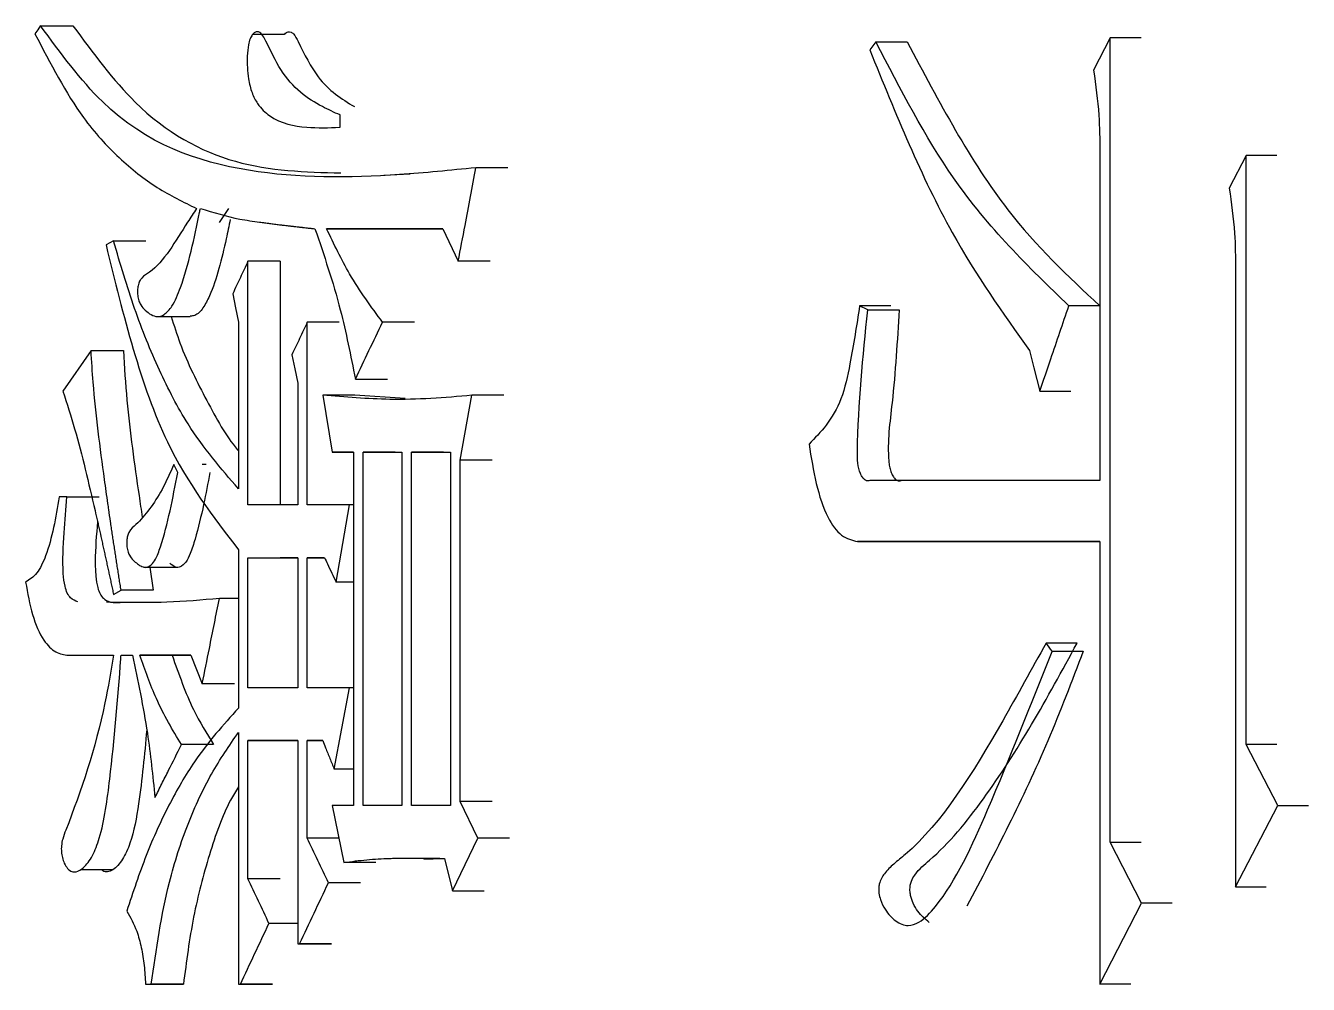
# Model space of a CAD drawing. Header units: millimetres. Extents: x 2160 to 4596, y 811 to 2534.
# Drawn here: x 3254.397 to 3257.812, y 1501.03 to 1503.583 of the extents above; entities that cross this region are included whole.
import ezdxf

# ---------------------------------------------------------------- set-up
doc = ezdxf.new("R2010")
doc.units = ezdxf.units.MM

msp = doc.modelspace()

# ---------------------------------------------------------------- linework, layer by layer
at = {"color": 7, "linetype": 'Continuous', "lineweight": 25}
for p, q in [((3254.4365, 1503.5825), (3254.5227, 1503.5825)), ((3255.0865, 1503.5589), (3255.0005, 1503.5589)), ((3256.661, 1503.5394), (3256.6447, 1503.5178)), ((3256.661, 1503.5394), (3256.7443, 1503.5394)), ((3257.285, 1503.5502), (3257.2408, 1503.4637)), ((3257.285, 1501.4084), (3257.285, 1503.5502)), ((3257.3672, 1503.5502), (3257.285, 1503.5502)), ((3255.234, 1503.3122), (3255.234, 1503.3447)), ((3255.1859, 1503.3104), (3255.1865, 1503.3104)), ((3257.2573, 1503.2474), (3257.2573, 1502.3711)), ((3257.6468, 1503.2365), (3257.602, 1503.15)), ((3257.7285, 1503.2365), (3257.6468, 1503.2365)), ((3255.6804, 1503.2041), (3255.5957, 1503.2041)), ((3255.3505, 1503.1842), (3255.4204, 1503.1884)), ((3254.9128, 1503.058), (3254.9378, 1503.0959)), ((3255.1981, 1503.0418), (3255.5074, 1503.0418)), ((3255.2833, 1503.0418), (3255.1981, 1503.0418)), ((3255.5074, 1503.0418), (3255.2833, 1503.0418)), ((3255.5074, 1503.0418), (3255.5489, 1502.9553)), ((3254.6309, 1503.0093), (3254.6109, 1502.9985)), ((3254.9889, 1502.3062), (3254.9889, 1502.9552)), ((3255.0744, 1502.9552), (3255.0744, 1502.3062)), ((3255.6336, 1502.9553), (3255.5489, 1502.9553)), ((3256.6393, 1502.8255), (3256.6177, 1502.8363)), ((3256.6393, 1502.8255), (3256.7226, 1502.8255)), ((3257.2572, 1502.8363), (3257.1746, 1502.8363)), ((3254.7488, 1502.808), (3254.8352, 1502.808)), ((3254.9635, 1502.793), (3254.9635, 1502.3495)), ((3255.1469, 1502.3062), (3255.1469, 1502.793)), ((3255.2321, 1502.793), (3255.1469, 1502.793)), ((3254.5709, 1502.7173), (3254.4962, 1502.6091)), ((3254.5709, 1502.7173), (3254.657, 1502.7173)), ((3255.1213, 1502.6307), (3255.1213, 1502.3062)), ((3255.275, 1502.6415), (3255.3601, 1502.6415)), ((3255.1878, 1502.5983), (3255.2134, 1502.4468)), ((3255.273, 1502.5983), (3255.1878, 1502.5983)), ((3255.4074, 1502.5901), (3255.273, 1502.5983)), ((3255.5541, 1502.4252), (3255.5853, 1502.5983)), ((3255.67, 1502.5983), (3255.5853, 1502.5983)), ((3257.0975, 1502.6091), (3257.18, 1502.6091)), ((3255.2134, 1502.4468), (3255.2699, 1502.4468)), ((3255.2699, 1502.4468), (3255.2134, 1502.4468)), ((3255.2699, 1502.4468), (3255.2699, 1501.5057)), ((3255.2956, 1502.4468), (3255.3987, 1502.4468)), ((3255.2956, 1501.5057), (3255.2956, 1502.4468)), ((3255.3807, 1502.4468), (3255.2956, 1502.4468)), ((3255.3807, 1502.4468), (3255.3987, 1502.4468)), ((3255.3987, 1502.4468), (3255.3987, 1501.5057)), ((3255.4245, 1502.4468), (3255.5281, 1502.4468)), ((3255.4245, 1501.5057), (3255.4245, 1502.4468)), ((3255.5094, 1502.4468), (3255.4245, 1502.4468)), ((3255.5094, 1502.4468), (3255.5281, 1502.4468)), ((3255.5281, 1502.4468), (3255.5281, 1501.5057)), ((3254.8017, 1502.3927), (3254.7916, 1502.4143)), ((3254.8773, 1502.4143), (3254.8673, 1502.4143)), ((3255.5541, 1501.5166), (3255.5541, 1502.4252)), ((3255.6388, 1502.4252), (3255.5541, 1502.4252)), ((3257.2573, 1502.3711), (3256.6447, 1502.3711)), ((3256.728, 1502.3711), (3256.6447, 1502.3711)), ((3254.5061, 1502.3278), (3254.4862, 1502.3278)), ((3254.5061, 1502.3278), (3254.5922, 1502.3278)), ((3255.1213, 1502.3062), (3254.9889, 1502.3062)), ((3255.2596, 1502.3062), (3255.1469, 1502.3062)), ((3255.2699, 1502.3062), (3255.2596, 1502.3062)), ((3256.6122, 1502.2089), (3257.2573, 1502.2089)), ((3256.6956, 1502.2089), (3256.6122, 1502.2089)), ((3257.2573, 1502.2089), (3256.6956, 1502.2089)), ((3257.2573, 1502.2089), (3257.2573, 1501.0298)), ((3254.9635, 1502.1872), (3254.9635, 1501.7653)), ((3254.7113, 1502.1404), (3254.7976, 1502.1404)), ((3254.7274, 1502.1404), (3254.7368, 1502.079)), ((3254.9889, 1502.1656), (3255.1213, 1502.1656)), ((3254.9889, 1501.8194), (3254.9889, 1502.1656)), ((3254.9889, 1502.1656), (3255.0744, 1502.1656)), ((3255.1213, 1502.1656), (3255.0744, 1502.1656)), ((3255.1213, 1502.1656), (3255.1213, 1501.8194)), ((3255.1469, 1502.1656), (3255.1929, 1502.1656)), ((3255.1469, 1501.8194), (3255.1469, 1502.1656)), ((3255.1929, 1502.1656), (3255.1469, 1502.1656)), ((3254.6309, 1502.0682), (3254.6509, 1502.079)), ((3254.7368, 1502.079), (3254.6509, 1502.079)), ((3255.2699, 1502.1007), (3255.2237, 1502.1007)), ((3254.6978, 1502.0468), (3254.6343, 1502.0468)), ((3254.9635, 1502.0574), (3254.9128, 1502.0574)), ((3257.1967, 1501.9384), (3257.114, 1501.9384)), ((3254.5111, 1501.906), (3254.6309, 1501.906)), ((3254.5111, 1501.906), (3254.5972, 1501.906)), ((3254.6509, 1501.906), (3254.681, 1501.906)), ((3254.6509, 1501.906), (3254.681, 1501.906)), ((3254.7011, 1501.906), (3254.837, 1501.906)), ((3254.7869, 1501.906), (3254.7011, 1501.906)), ((3254.837, 1501.906), (3254.7869, 1501.906)), ((3254.837, 1501.906), (3254.8673, 1501.8302)), ((3257.1305, 1501.9168), (3257.2132, 1501.9168)), ((3254.9529, 1501.8302), (3254.8673, 1501.8302)), ((3255.1213, 1501.8194), (3254.9889, 1501.8194)), ((3255.2596, 1501.8194), (3255.1469, 1501.8194)), ((3255.2699, 1501.8194), (3255.2596, 1501.8194)), ((3254.9635, 1501.7004), (3254.9635, 1501.0298)), ((3254.9889, 1501.6788), (3255.1213, 1501.6788)), ((3254.9889, 1501.311), (3254.9889, 1501.6788)), ((3255.0744, 1501.6788), (3254.9889, 1501.6788)), ((3255.1213, 1501.6788), (3255.0744, 1501.6788)), ((3255.1213, 1501.6788), (3255.1213, 1501.1379)), ((3255.1469, 1501.6788), (3255.1878, 1501.6788)), ((3255.1469, 1501.4192), (3255.1469, 1501.6788)), ((3255.1878, 1501.6788), (3255.1469, 1501.6788)), ((3257.7309, 1501.5058), (3257.6468, 1501.668)), ((3257.7285, 1501.668), (3257.6468, 1501.668)), ((3255.2699, 1501.6031), (3255.2186, 1501.6031)), ((3255.2134, 1501.5057), (3255.2442, 1501.3543)), ((3255.2699, 1501.5057), (3255.2134, 1501.5057)), ((3255.3987, 1501.5057), (3255.2956, 1501.5057)), ((3255.5281, 1501.5057), (3255.4245, 1501.5057)), ((3255.6009, 1501.4192), (3255.5541, 1501.5166)), ((3255.6388, 1501.5166), (3255.5541, 1501.5166)), ((3257.6188, 1501.2894), (3257.7309, 1501.5058)), ((3257.7309, 1501.5058), (3257.8125, 1501.5058)), ((3255.231, 1501.4192), (3255.1469, 1501.4192)), ((3255.5333, 1501.2786), (3255.6009, 1501.4192)), ((3255.6856, 1501.4192), (3255.6009, 1501.4192)), ((3257.3681, 1501.2461), (3257.285, 1501.4084)), ((3257.285, 1501.4084), (3257.3672, 1501.4084)), ((3255.3293, 1501.3543), (3255.2442, 1501.3543)), ((3255.5126, 1501.3651), (3255.5333, 1501.2786)), ((3254.5431, 1501.3353), (3254.6297, 1501.3354)), ((3255.0743, 1501.311), (3254.9889, 1501.311)), ((3255.2884, 1501.3002), (3255.2032, 1501.3002)), ((3257.6188, 1501.2894), (3257.7005, 1501.2894)), ((3255.5333, 1501.2786), (3255.6181, 1501.2786)), ((3257.2573, 1501.0298), (3257.3681, 1501.2461)), ((3257.4502, 1501.2461), (3257.3681, 1501.2461)), ((3255.1213, 1501.192), (3255.0448, 1501.192)), ((3255.1213, 1501.1379), (3255.1264, 1501.1379)), ((3255.1213, 1501.1379), (3255.2066, 1501.1379)), ((3255.2117, 1501.1379), (3255.1264, 1501.1379)), ((3255.2066, 1501.1379), (3255.2117, 1501.1379)), ((3254.7161, 1501.0298), (3254.7312, 1501.0298)), ((3254.7161, 1501.0298), (3254.8019, 1501.0298)), ((3254.9635, 1501.0298), (3254.9686, 1501.0298)), ((3254.9635, 1501.0298), (3255.049, 1501.0298)), ((3255.0541, 1501.0298), (3254.9686, 1501.0298)), ((3255.049, 1501.0298), (3255.0541, 1501.0298)), ((3257.3396, 1501.0298), (3257.2573, 1501.0298))]:
    msp.add_line(p, q, dxfattribs=at)
at = {"color": 7, "linetype": 'Continuous', "lineweight": 25, "flags": 128}
for points in [[(3254.4365, 1503.5826), (3254.4291, 1503.5718), (3254.4217, 1503.561)], [(3257.6468, 1501.668), (3257.6468, 1502.215), (3257.6468, 1503.2365)], [(3254.6309, 1503.0093), (3254.6663, 1503.0093), (3254.6916, 1503.0093), (3254.7169, 1503.0093)], [(3255.0744, 1502.9552), (3255.053, 1502.9552), (3255.0316, 1502.9552), (3255.0103, 1502.9552), (3254.9889, 1502.9552)], [(3257.6188, 1502.9337), (3257.6188, 1502.3867), (3257.6188, 1501.2894)], [(3254.9483, 1502.8687), (3254.9559, 1502.8308), (3254.9635, 1502.793)], [(3256.7008, 1502.8363), (3256.6672, 1502.8363), (3256.6424, 1502.8363), (3256.6177, 1502.8363)], [(3255.4321, 1502.793), (3255.4107, 1502.793), (3255.3892, 1502.793), (3255.3471, 1502.793)], [(3255.106, 1502.7064), (3255.1137, 1502.6686), (3255.1213, 1502.6307)], [(3257.07, 1502.7173), (3257.0816, 1502.6718), (3257.0895, 1502.6404), (3257.0975, 1502.6091)], [(3255.2237, 1502.1007), (3255.2416, 1502.2034), (3255.2596, 1502.3062)], [(3257.1305, 1501.9168), (3257.1263, 1501.9223), (3257.1201, 1501.9303), (3257.114, 1501.9384)], [(3255.2186, 1501.6031), (3255.2391, 1501.7113), (3255.2596, 1501.8194)], [(3254.817, 1501.0298), (3254.7884, 1501.0298), (3254.7598, 1501.0298), (3254.7312, 1501.0298)], [(3254.8019, 1501.0298), (3254.8071, 1501.0298), (3254.8104, 1501.0298), (3254.8137, 1501.0298), (3254.817, 1501.0298)]]:
    msp.add_lwpolyline(points, dxfattribs=at)
at = {"color": 7, "linetype": 'Continuous', "lineweight": 25}
for points, knots in [([(3255.5957, 1503.2041), (3255.5278, 1503.1974), (3255.3242, 1503.1771), (3254.9893, 1503.1745), (3254.6523, 1503.288), (3254.4899, 1503.5096), (3254.4365, 1503.5825)], [0, 0, 0, 0, 0.166223, 0.498407, 0.834985, 1, 1, 1, 1]), ([(3254.5227, 1503.5825), (3254.5765, 1503.5095), (3254.7063, 1503.3333), (3254.9534, 1503.1976), (3255.1419, 1503.1928), (3255.2359, 1503.1904)], [0, 0, 0, 0, 0.261969, 0.631985, 1, 1, 1, 1]), ([(3254.4217, 1503.561), (3254.4627, 1503.4818), (3254.5298, 1503.352), (3254.6446, 1503.2277), (3254.746, 1503.1471), (3254.8168, 1503.1129), (3254.8521, 1503.0959)], [0, 0, 0, 0, 0.345608, 0.56562, 0.783503, 1, 1, 1, 1]), ([(3255.234, 1503.3447), (3255.2183, 1503.3517), (3255.1632, 1503.3764), (3255.0893, 1503.4293), (3255.0471, 1503.5204), (3255.0293, 1503.5551), (3255.0215, 1503.5645), (3255.0138, 1503.5672), (3255.0067, 1503.565), (3255, 1503.5584), (3254.994, 1503.5473), (3254.9888, 1503.5281), (3254.9859, 1503.4916), (3254.9883, 1503.4469), (3254.9985, 1503.4027), (3255.0176, 1503.3673), (3255.0654, 1503.3231), (3255.1412, 1503.3095), (3255.2041, 1503.3105), (3255.2337, 1503.3122), (3255.234, 1503.3122)], [0, 0, 0, 0, 0.0801741, 0.2833022, 0.3768882, 0.3951622, 0.4106034, 0.4221834, 0.4337475, 0.4459485, 0.4596218, 0.4747566, 0.5015385, 0.5546435, 0.5898789, 0.6251459, 0.6851674, 0.8527528, 0.9985461, 1, 1, 1, 1]), ([(3255.0866, 1503.5587), (3255.0868, 1503.5591), (3255.0893, 1503.5633), (3255.0953, 1503.5666), (3255.1033, 1503.5666), (3255.1131, 1503.5586), (3255.1355, 1503.514), (3255.1807, 1503.4233), (3255.2382, 1503.3879), (3255.2722, 1503.3669)], [0, 0, 0, 0, 0.004285, 0.044915, 0.081169, 0.11319, 0.188589, 0.519994, 1, 1, 1, 1]), ([(3257.1746, 1502.8364), (3257.0675, 1502.94), (3256.8745, 1503.1269), (3256.7267, 1503.4123), (3256.661, 1503.5394)], [0, 0, 0, 0, 0.554743, 1, 1, 1, 1]), ([(3256.7443, 1503.5394), (3256.8289, 1503.3796), (3256.9786, 1503.0967), (3257.1727, 1502.9153), (3257.2572, 1502.8364)], [0, 0, 0, 0, 0.564819, 1, 1, 1, 1]), ([(3256.6447, 1503.5178), (3256.7135, 1503.3483), (3256.8352, 1503.0478), (3256.9988, 1502.8177), (3257.07, 1502.7173)], [0, 0, 0, 0, 0.564156, 1, 1, 1, 1]), ([(3257.2408, 1503.4637), (3257.2463, 1503.4239), (3257.2561, 1503.3528), (3257.257, 1503.2796), (3257.2573, 1503.2474)], [0, 0, 0, 0, 0.558835, 1, 1, 1, 1]), ([(3255.5489, 1502.9553), (3255.5549, 1502.987), (3255.5657, 1503.0443), (3255.5813, 1503.1273), (3255.5909, 1503.1785), (3255.5957, 1503.2041)], [0, 0, 0, 0, 0.382595, 0.691297, 1, 1, 1, 1]), ([(3257.602, 1503.15), (3257.6076, 1503.1102), (3257.6175, 1503.0391), (3257.6184, 1502.9659), (3257.6188, 1502.9337)], [0, 0, 0, 0, 0.558835, 1, 1, 1, 1]), ([(3254.8521, 1503.0959), (3254.8441, 1503.0837), (3254.8038, 1503.023), (3254.7591, 1502.9435), (3254.7102, 1502.916), (3254.7, 1502.9027), (3254.6961, 1502.8909), (3254.6944, 1502.8774), (3254.695, 1502.8634), (3254.6979, 1502.8497), (3254.7046, 1502.8354), (3254.7209, 1502.8186), (3254.7425, 1502.8044), (3254.7678, 1502.8123), (3254.7904, 1502.8378), (3254.8271, 1502.9257), (3254.8464, 1503.02), (3254.8615, 1503.0923), (3254.8622, 1503.0959)], [0, 0, 0, 0, 0.066061, 0.330698, 0.377872, 0.393648, 0.409584, 0.423627, 0.439084, 0.455682, 0.472085, 0.502894, 0.574478, 0.61493, 0.665656, 0.740076, 0.987057, 1, 1, 1, 1]), ([(3254.8622, 1503.0959), (3254.8971, 1503.0851), (3254.9493, 1503.069), (3255.0067, 1503.0614), (3255.031, 1503.058), (3255.0398, 1503.0568), (3255.0464, 1503.0559), (3255.053, 1503.055), (3255.0597, 1503.0542), (3255.0652, 1503.0535), (3255.0707, 1503.0528), (3255.0752, 1503.0523), (3255.0796, 1503.0517), (3255.084, 1503.0512), (3255.0884, 1503.0507), (3255.094, 1503.05), (3255.0984, 1503.0495), (3255.1039, 1503.0489), (3255.1084, 1503.0484), (3255.1128, 1503.0479), (3255.1172, 1503.0473), (3255.1217, 1503.0468), (3255.1272, 1503.0462), (3255.1317, 1503.0457), (3255.1372, 1503.0451), (3255.1416, 1503.0446), (3255.1472, 1503.044), (3255.1516, 1503.0435), (3255.1561, 1503.043), (3255.1609, 1503.0425), (3255.1647, 1503.0421), (3255.1673, 1503.0418)], [0, 0, 0, 0, 0.346641, 0.519778, 0.56306, 0.584702, 0.606343, 0.627984, 0.649625, 0.671267, 0.682087, 0.703729, 0.714549, 0.72537, 0.747011, 0.757832, 0.779473, 0.790294, 0.811935, 0.822756, 0.833576, 0.855218, 0.866038, 0.887679, 0.8985, 0.920141, 0.930962, 0.952603, 0.963424, 0.974244, 1, 1, 1, 1]), ([(3254.9417, 1503.0664), (3254.9381, 1503.0493), (3254.9234, 1502.9783), (3254.9023, 1502.8929), (3254.8698, 1502.8295), (3254.8513, 1502.81), (3254.8392, 1502.8094), (3254.8351, 1502.8092)], [0, 0, 0, 0, 0.158992, 0.663262, 0.79699, 0.931822, 1, 1, 1, 1]), ([(3255.1673, 1503.0418), (3255.1913, 1502.9712), (3255.2343, 1502.8446), (3255.2625, 1502.7038), (3255.275, 1502.6415)], [0, 0, 0, 0, 0.557889, 1, 1, 1, 1]), ([(3255.3471, 1502.793), (3255.317, 1502.834), (3255.2629, 1502.9076), (3255.218, 1503.0006), (3255.1981, 1503.0418)], [0, 0, 0, 0, 0.556386, 1, 1, 1, 1]), ([(3254.6109, 1502.9985), (3254.6573, 1502.8101), (3254.7388, 1502.4786), (3254.8958, 1502.275), (3254.9635, 1502.1872)], [0, 0, 0, 0, 0.568507, 1, 1, 1, 1]), ([(3254.9635, 1502.3495), (3254.9171, 1502.4031), (3254.8401, 1502.4919), (3254.7512, 1502.6634), (3254.6847, 1502.8272), (3254.6489, 1502.9484), (3254.6309, 1503.0093)], [0, 0, 0, 0, 0.333002, 0.552476, 0.774971, 1, 1, 1, 1]), ([(3254.9889, 1502.9552), (3254.9821, 1502.9408), (3254.9686, 1502.912), (3254.955, 1502.8831), (3254.9483, 1502.8687)], [0, 0, 0, 0, 0.499999, 1, 1, 1, 1]), ([(3256.6177, 1502.8363), (3256.6097, 1502.7848), (3256.5966, 1502.7003), (3256.5716, 1502.5857), (3256.53, 1502.516), (3256.4984, 1502.4842), (3256.4828, 1502.4685)], [0, 0, 0, 0, 0.34927, 0.57275, 0.788452, 1, 1, 1, 1]), ([(3256.6447, 1502.3714), (3256.6427, 1502.3708), (3256.6388, 1502.3696), (3256.6322, 1502.3721), (3256.6254, 1502.3787), (3256.6173, 1502.393), (3256.6112, 1502.4177), (3256.6129, 1502.5662), (3256.6266, 1502.701), (3256.6393, 1502.8255)], [0, 0, 0, 0, 0.021761, 0.042896, 0.073473, 0.104863, 0.166644, 0.230755, 1, 1, 1, 1]), ([(3256.7226, 1502.8255), (3256.7179, 1502.7433), (3256.7102, 1502.6099), (3256.69, 1502.4697), (3256.6969, 1502.4088), (3256.7004, 1502.3953), (3256.7056, 1502.3837), (3256.7122, 1502.3747), (3256.7186, 1502.3706), (3256.724, 1502.37), (3256.7266, 1502.3709), (3256.728, 1502.3714)], [0, 0, 0, 0, 0.5054005, 0.8211614, 0.8510597, 0.8809448, 0.911279, 0.9411526, 0.9702444, 0.9848866, 1, 1, 1, 1]), ([(3257.0975, 1502.6091), (3257.1072, 1502.6379), (3257.125, 1502.6902), (3257.1507, 1502.766), (3257.1666, 1502.8129), (3257.1746, 1502.8363)], [0, 0, 0, 0, 0.380598, 0.690299, 1, 1, 1, 1]), ([(3254.7843, 1502.808), (3254.7919, 1502.7842), (3254.8182, 1502.7018), (3254.8784, 1502.5845), (3254.9311, 1502.4879), (3254.9624, 1502.4514), (3254.9635, 1502.45)], [0, 0, 0, 0, 0.167036, 0.578659, 0.984572, 1, 1, 1, 1]), ([(3255.1469, 1502.793), (3255.1401, 1502.7786), (3255.1264, 1502.7497), (3255.1128, 1502.7209), (3255.106, 1502.7064)], [0, 0, 0, 0, 0.499999, 1, 1, 1, 1]), ([(3255.275, 1502.6415), (3255.287, 1502.6668), (3255.311, 1502.7173), (3255.3351, 1502.7678), (3255.3471, 1502.793)], [0, 0, 0, 0, 0.500003, 1, 1, 1, 1]), ([(3254.6509, 1502.079), (3254.6505, 1502.0817), (3254.6497, 1502.087), (3254.6484, 1502.0949), (3254.6472, 1502.1029), (3254.6455, 1502.1135), (3254.6439, 1502.124), (3254.6422, 1502.1346), (3254.641, 1502.1426), (3254.6394, 1502.1532), (3254.6377, 1502.1638), (3254.6361, 1502.1744), (3254.6349, 1502.1823), (3254.6333, 1502.1929), (3254.6316, 1502.2035), (3254.6296, 1502.2168), (3254.6276, 1502.2301), (3254.6252, 1502.246), (3254.6221, 1502.2673), (3254.619, 1502.2886), (3254.6136, 1502.3259), (3254.5981, 1502.4381), (3254.58, 1502.573), (3254.5727, 1502.6891), (3254.5709, 1502.7173)], [0, 0, 0, 0, 0.0126185, 0.025237, 0.0378555, 0.050474, 0.075711, 0.0883295, 0.100948, 0.1135665, 0.1388036, 0.1514221, 0.1640406, 0.1766591, 0.2018961, 0.2145146, 0.2397516, 0.2649886, 0.2902257, 0.3406999, 0.3659369, 0.4668868, 0.8709287, 1, 1, 1, 1]), ([(3254.657, 1502.7173), (3254.6598, 1502.6733), (3254.6684, 1502.5425), (3254.6892, 1502.3959), (3254.7045, 1502.2927), (3254.7073, 1502.2735)], [0, 0, 0, 0, 0.292158, 0.868127, 1, 1, 1, 1]), ([(3254.4962, 1502.6091), (3254.5068, 1502.5759), (3254.5393, 1502.4744), (3254.5667, 1502.3556), (3254.5869, 1502.2681), (3254.5911, 1502.2496), (3254.5952, 1502.2311), (3254.5989, 1502.2149), (3254.6019, 1502.201), (3254.6035, 1502.194), (3254.6055, 1502.1847), (3254.6076, 1502.1754), (3254.6096, 1502.1661), (3254.6112, 1502.1591), (3254.6132, 1502.1498), (3254.6152, 1502.1405), (3254.6172, 1502.1312), (3254.6188, 1502.1242), (3254.6208, 1502.1149), (3254.6228, 1502.1056), (3254.6248, 1502.0962), (3254.6263, 1502.0892), (3254.6284, 1502.0799), (3254.6299, 1502.0729), (3254.6309, 1502.0682)], [0, 0, 0, 0, 0.194919, 0.596792, 0.647185, 0.672381, 0.697577, 0.74797, 0.760568, 0.773166, 0.785764, 0.81096, 0.823558, 0.836156, 0.848754, 0.873951, 0.886549, 0.899147, 0.911745, 0.936941, 0.949539, 0.962137, 0.974736, 1, 1, 1, 1]), ([(3255.5853, 1502.5983), (3255.5488, 1502.595), (3255.4759, 1502.5885), (3255.3431, 1502.5855), (3255.2474, 1502.5934), (3255.1878, 1502.5983)], [0, 0, 0, 0, 0.273666, 0.547375, 1, 1, 1, 1]), ([(3256.4828, 1502.4685), (3256.4945, 1502.3971), (3256.5106, 1502.299), (3256.5681, 1502.2193), (3256.5977, 1502.2123), (3256.6122, 1502.2089)], [0, 0, 0, 0, 0.574617, 0.790317, 1, 1, 1, 1]), ([(3254.7916, 1502.4143), (3254.7814, 1502.3915), (3254.7619, 1502.3477), (3254.7274, 1502.2941), (3254.6973, 1502.259), (3254.675, 1502.2413), (3254.6677, 1502.2236), (3254.6658, 1502.2111), (3254.6659, 1502.1975), (3254.6681, 1502.1835), (3254.674, 1502.1694), (3254.687, 1502.1552), (3254.7021, 1502.1425), (3254.719, 1502.1387), (3254.7317, 1502.1463), (3254.7452, 1502.1636), (3254.7624, 1502.2129), (3254.7823, 1502.2901), (3254.7952, 1502.3583), (3254.8017, 1502.3927)], [0, 0, 0, 0, 0.1174112, 0.2245147, 0.331514, 0.3850988, 0.4015022, 0.4179419, 0.4345933, 0.4539552, 0.4734629, 0.5034573, 0.5658247, 0.597867, 0.6299027, 0.6637876, 0.7181913, 0.8580637, 1, 1, 1, 1]), ([(3254.8874, 1502.3927), (3254.8821, 1502.3643), (3254.8709, 1502.3036), (3254.853, 1502.2317), (3254.8374, 1502.1796), (3254.8241, 1502.1526), (3254.81, 1502.1405), (3254.7946, 1502.1391), (3254.7857, 1502.1468), (3254.7805, 1502.1514)], [0, 0, 0, 0, 0.252048, 0.537307, 0.665125, 0.75448, 0.84452, 0.907668, 1, 1, 1, 1]), ([(3254.4862, 1502.3278), (3254.4769, 1502.2728), (3254.464, 1502.1967), (3254.4281, 1502.1209), (3254.4072, 1502.1073), (3254.3969, 1502.1007)], [0, 0, 0, 0, 0.572071, 0.789697, 1, 1, 1, 1]), ([(3254.5356, 1502.0482), (3254.5291, 1502.0507), (3254.5189, 1502.0545), (3254.5073, 1502.0707), (3254.5, 1502.0931), (3254.4938, 1502.1478), (3254.4993, 1502.2284), (3254.5039, 1502.2961), (3254.5061, 1502.3278)], [0, 0, 0, 0, 0.12079, 0.187477, 0.254407, 0.362664, 0.701018, 1, 1, 1, 1]), ([(3254.5883, 1502.2615), (3254.5853, 1502.2264), (3254.5812, 1502.1784), (3254.5829, 1502.119), (3254.5871, 1502.0888), (3254.5946, 1502.0684), (3254.6058, 1502.0545), (3254.6273, 1502.0443), (3254.6456, 1502.0463), (3254.6579, 1502.0477)], [0, 0, 0, 0, 0.3251761, 0.4452445, 0.5439626, 0.607769, 0.6715742, 0.7791974, 1, 1, 1, 1]), ([(3255.1929, 1502.1656), (3255.1955, 1502.1602), (3255.2019, 1502.1467), (3255.2121, 1502.125), (3255.2198, 1502.1088), (3255.2237, 1502.1007)], [0, 0, 0, 0, 0.250001, 0.625, 1, 1, 1, 1]), ([(3254.3969, 1502.1007), (3254.4022, 1502.0711), (3254.4127, 1502.0129), (3254.4409, 1501.9462), (3254.4762, 1501.9105), (3254.4995, 1501.9075), (3254.5111, 1501.906)], [0, 0, 0, 0, 0.291567, 0.574035, 0.788626, 1, 1, 1, 1]), ([(3254.9128, 1502.0574), (3254.8661, 1502.0532), (3254.7795, 1502.0453), (3254.6793, 1502.0462), (3254.6259, 1502.0469), (3254.6119, 1502.0471)], [0, 0, 0, 0, 0.464001, 0.859611, 1, 1, 1, 1]), ([(3254.8673, 1501.8302), (3254.8735, 1501.8616), (3254.8843, 1501.9152), (3254.8995, 1501.9909), (3254.9084, 1502.0352), (3254.9128, 1502.0574)], [0, 0, 0, 0, 0.414509, 0.707253, 1, 1, 1, 1]), ([(3257.114, 1501.9384), (3257.0759, 1501.8693), (3256.961, 1501.6615), (3256.8282, 1501.4447), (3256.7097, 1501.3521), (3256.6881, 1501.3315), (3256.6755, 1501.3125), (3256.6699, 1501.2991), (3256.668, 1501.2849), (3256.6689, 1501.2704), (3256.6741, 1501.2504), (3256.6885, 1501.2226), (3256.7133, 1501.1955), (3256.7453, 1501.1827), (3256.7829, 1501.1959), (3256.8639, 1501.2812), (3256.9795, 1501.5366), (3257.0739, 1501.7743), (3257.1304, 1501.9164), (3257.1305, 1501.9168)], [0, 0, 0, 0, 0.129751, 0.390615, 0.417722, 0.440785, 0.449026, 0.457344, 0.462695, 0.468033, 0.476543, 0.491684, 0.518141, 0.545407, 0.56857, 0.608449, 0.76773, 0.999424, 1, 1, 1, 1]), ([(3256.8029, 1501.1948), (3256.7922, 1501.2034), (3256.7764, 1501.2161), (3256.7606, 1501.2434), (3256.7537, 1501.2627), (3256.7512, 1501.2797), (3256.752, 1501.2933), (3256.7563, 1501.3078), (3256.7722, 1501.3349), (3256.8427, 1501.3893), (3256.9492, 1501.5186), (3257.0775, 1501.7197), (3257.1569, 1501.8653), (3257.1967, 1501.9384)], [0, 0, 0, 0, 0.053519, 0.078913, 0.099418, 0.111233, 0.123161, 0.13324, 0.15266, 0.222251, 0.482284, 0.740165, 1, 1, 1, 1]), ([(3254.6309, 1501.906), (3254.6238, 1501.8634), (3254.5956, 1501.6952), (3254.542, 1501.5375), (3254.4959, 1501.4202), (3254.4918, 1501.4), (3254.4917, 1501.3825), (3254.4944, 1501.3663), (3254.4999, 1501.3507), (3254.5084, 1501.337), (3254.5194, 1501.329), (3254.534, 1501.3289), (3254.5536, 1501.341), (3254.5759, 1501.3704), (3254.6048, 1501.4476), (3254.6283, 1501.6288), (3254.6428, 1501.7923), (3254.6507, 1501.9029), (3254.6509, 1501.906)], [0, 0, 0, 0, 0.0991648, 0.3918226, 0.4130465, 0.4272002, 0.4391043, 0.4509682, 0.4644731, 0.480605, 0.4982384, 0.5146996, 0.5433991, 0.5863363, 0.6292669, 0.7524959, 0.9931071, 1, 1, 1, 1]), ([(3254.681, 1501.906), (3254.6957, 1501.8375), (3254.7219, 1501.715), (3254.7353, 1501.5848), (3254.7412, 1501.5274)], [0, 0, 0, 0, 0.55855, 1, 1, 1, 1]), ([(3254.8117, 1501.668), (3254.7884, 1501.7071), (3254.7463, 1501.7776), (3254.715, 1501.8664), (3254.7011, 1501.906)], [0, 0, 0, 0, 0.555111, 1, 1, 1, 1]), ([(3254.7869, 1501.906), (3254.8047, 1501.8557), (3254.8361, 1501.7667), (3254.8788, 1501.6979), (3254.8975, 1501.668)], [0, 0, 0, 0, 0.56494, 1, 1, 1, 1]), ([(3257.2132, 1501.9168), (3257.1824, 1501.8363), (3257.0899, 1501.5944), (3256.9781, 1501.3806), (3256.9035, 1501.2379)], [0, 0, 0, 0, 0.332449, 1, 1, 1, 1]), ([(3254.9635, 1501.7653), (3254.9233, 1501.7208), (3254.8568, 1501.6469), (3254.777, 1501.5084), (3254.7159, 1501.3753), (3254.6827, 1501.2749), (3254.6659, 1501.2245)], [0, 0, 0, 0, 0.333809, 0.553089, 0.775219, 1, 1, 1, 1]), ([(3254.7193, 1501.7072), (3254.7132, 1501.6415), (3254.7037, 1501.5383), (3254.6822, 1501.4187), (3254.656, 1501.3605), (3254.634, 1501.3358), (3254.6155, 1501.3285), (3254.6046, 1501.329), (3254.5999, 1501.3341), (3254.5987, 1501.3354)], [0, 0, 0, 0, 0.408456, 0.640664, 0.758053, 0.875774, 0.935445, 0.984313, 1, 1, 1, 1]), ([(3254.7312, 1501.0298), (3254.7446, 1501.1226), (3254.7665, 1501.2747), (3254.8272, 1501.4588), (3254.8894, 1501.5937), (3254.9389, 1501.665), (3254.9635, 1501.7004)], [0, 0, 0, 0, 0.347456, 0.568585, 0.785979, 1, 1, 1, 1]), ([(3254.7412, 1501.5273), (3254.7473, 1501.5394), (3254.7593, 1501.5635), (3254.7828, 1501.6104), (3254.8003, 1501.6452), (3254.8117, 1501.668)], [0, 0, 0, 0, 0.25711, 0.51422, 1, 1, 1, 1]), ([(3254.8975, 1501.668), (3254.8902, 1501.668), (3254.8758, 1501.668), (3254.8472, 1501.668), (3254.8259, 1501.668), (3254.8117, 1501.668)], [0, 0, 0, 0, 0.252509, 0.505009, 1, 1, 1, 1]), ([(3255.1878, 1501.6788), (3255.1904, 1501.6725), (3255.1968, 1501.6567), (3255.207, 1501.6315), (3255.2147, 1501.6126), (3255.2186, 1501.6031)], [0, 0, 0, 0, 0.2500006, 0.6249998, 1, 1, 1, 1]), ([(3254.9635, 1501.5558), (3254.9563, 1501.5441), (3254.925, 1501.4935), (3254.8844, 1501.3749), (3254.8405, 1501.2109), (3254.8249, 1501.0904), (3254.817, 1501.0298)], [0, 0, 0, 0, 0.089873, 0.388521, 0.692316, 1, 1, 1, 1]), ([(3255.2032, 1501.3002), (3255.1938, 1501.32), (3255.175, 1501.3597), (3255.1562, 1501.3994), (3255.1469, 1501.4192)], [0, 0, 0, 0, 0.5, 1, 1, 1, 1]), ([(3255.2442, 1501.3543), (3255.2544, 1501.3556), (3255.2696, 1501.3577), (3255.3052, 1501.3617), (3255.3332, 1501.3637), (3255.3587, 1501.3648), (3255.3664, 1501.3651), (3255.3741, 1501.3654), (3255.3817, 1501.3656), (3255.3894, 1501.3657), (3255.3971, 1501.3659), (3255.4048, 1501.366), (3255.415, 1501.3661), (3255.4252, 1501.3661), (3255.4355, 1501.3661), (3255.4432, 1501.366), (3255.4496, 1501.366), (3255.4547, 1501.366), (3255.4598, 1501.3659), (3255.465, 1501.3658), (3255.4701, 1501.3658), (3255.474, 1501.3657), (3255.4778, 1501.3657), (3255.4817, 1501.3656), (3255.4855, 1501.3656), (3255.4894, 1501.3655), (3255.4932, 1501.3654), (3255.4971, 1501.3654), (3255.5009, 1501.3653), (3255.5061, 1501.3652), (3255.51, 1501.3652), (3255.5126, 1501.3651)], [0, 0, 0, 0, 0.114246, 0.171369, 0.39989, 0.428452, 0.457013, 0.485575, 0.514136, 0.542697, 0.571259, 0.59982, 0.628382, 0.685505, 0.714066, 0.742627, 0.771189, 0.785469, 0.79975, 0.828312, 0.842592, 0.856873, 0.871154, 0.885434, 0.899715, 0.913996, 0.928276, 0.942557, 0.956838, 0.971119, 1, 1, 1, 1]), ([(3255.4569, 1501.3635), (3255.4733, 1501.3641), (3255.4916, 1501.3647), (3255.5107, 1501.3649), (3255.5126, 1501.3649)], [0, 0, 0, 0, 0.900372, 1, 1, 1, 1]), ([(3255.0448, 1501.192), (3255.0355, 1501.2119), (3255.0168, 1501.2515), (3254.9982, 1501.2912), (3254.9889, 1501.311)], [0, 0, 0, 0, 0.5, 1, 1, 1, 1]), ([(3255.1264, 1501.1379), (3255.1392, 1501.165), (3255.1647, 1501.2191), (3255.1904, 1501.2732), (3255.2032, 1501.3002)], [0, 0, 0, 0, 0.499999, 1, 1, 1, 1]), ([(3254.6659, 1501.2245), (3254.6756, 1501.2079), (3254.6916, 1501.1804), (3254.7053, 1501.128), (3254.7133, 1501.0801), (3254.7152, 1501.0466), (3254.7161, 1501.0298)], [0, 0, 0, 0, 0.330678, 0.55099, 0.77457, 1, 1, 1, 1]), ([(3254.9686, 1501.0298), (3254.9813, 1501.0568), (3255.0066, 1501.1109), (3255.0321, 1501.165), (3255.0448, 1501.192)], [0, 0, 0, 0, 0.499999, 1, 1, 1, 1])]:
    msp.add_open_spline(points, degree=3, knots=knots, dxfattribs=at)

doc.saveas('drawing.dxf')
